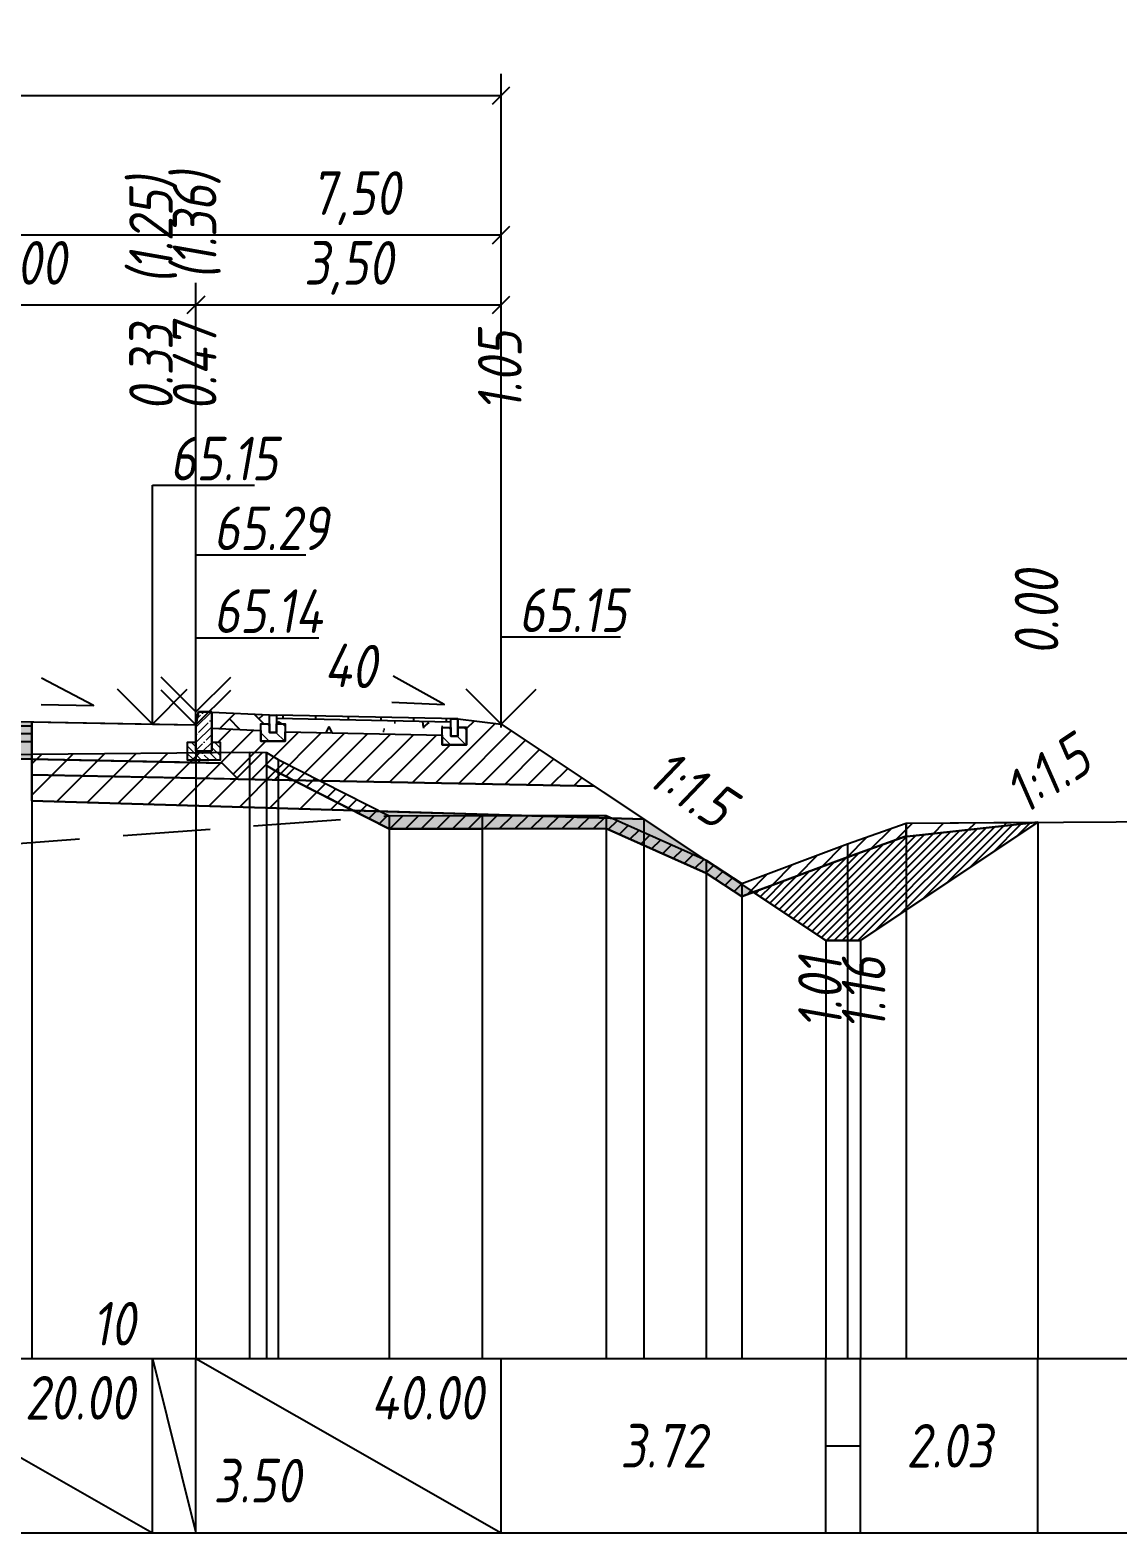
# Model space of a CAD drawing. Extents: x -717 to 1451, y -133302 to 233.
# Drawn here: x 224.5 to 286.9, y -131673 to -131586.8 of the extents above; entities that cross this region are included whole.
import ezdxf
from ezdxf.enums import TextEntityAlignment as Align

# ---------------------------------------------------------------- set-up
doc = ezdxf.new("R2010")
doc.units = 0
doc.linetypes.add('штриховая', pattern=[0.75, 0.5, -0.25])
for name, color, linetype in [('Интерполированный поперечник', 2, 'Continuous'), ('КОД_399', 252, 'Continuous'), ('Код_514', 1, 'Continuous'), ('Контур_0', 7, 'Continuous'), ('Контур_2660', 7, 'Continuous'), ('Контур_2665', 7, 'Continuous'), ('Контур_400', 7, 'Continuous'), ('Контур_508', 7, 'Continuous'), ('Контур_512', 7, 'Continuous'), ('Контур_513', 7, 'Continuous'), ('Красный поперечник', 1, 'Continuous'), ('Объём_2501', 7, 'Continuous'), ('Объём_2650', 7, 'Continuous'), ('Объём_2660', 7, 'Continuous'), ('Объём_2661', 7, 'Continuous'), ('Объём_2663', 7, 'Continuous'), ('Объём_2664', 7, 'Continuous'), ('Объём_2665', 7, 'Continuous'), ('Объём_2666', 7, 'Continuous'), ('Объём_2753', 7, 'Continuous'), ('Откосы', 7, 'Continuous'), ('Отметки покрытия', 7, 'Continuous'), ('Рабочие отметки', 7, 'Continuous'), ('Рабочие отметки доп.', 7, 'Continuous'), ('Слои выравнивания', 7, 'Continuous'), ('Таблица', 7, 'Continuous'), ('Уклоны проезжей части', 7, 'Continuous'), ('Черный поперечник', 3, 'Continuous')]:
    doc.layers.add(name, color=color, linetype=linetype)
for name, color, linetype, true_color in [('Контур_2540', 2, 'Continuous', 0xffff00), ('Контур_2562', 3, 'Continuous', 0x00ff00), ('Контур_2570', 7, 'Continuous', 0x80ff00), ('Контур_2725', 7, 'Continuous', 0x323232), ('Контур_2736', 4, 'Continuous', 0x00ffff), ('Контур_2737', 4, 'Continuous', 0x00ffff), ('Контур_2738', 4, 'Continuous', 0x00ffff), ('Контур_2739', 4, 'Continuous', 0x00ffff), ('Контур_2741', 4, 'Continuous', 0x00ffff), ('Контур_2742', 4, 'Continuous', 0x00ffff), ('Контур_2743', 4, 'Continuous', 0x00ffff), ('Контур_2744', 7, 'Continuous', 0xa4ffff), ('Контур_2745', 7, 'Continuous', 0xa4ffff), ('Контур_2747', 4, 'Continuous', 0x00ffff), ('Контур_2748', 4, 'Continuous', 0x00ffff), ('Контур_2749', 4, 'Continuous', 0x00ffff), ('Контур_2750', 4, 'Continuous', 0x00ffff), ('Контур_2751', 4, 'Continuous', 0x00ffff), ('Контур_2752', 4, 'Continuous', 0x00ffff), ('Контур_2760', 7, 'Continuous', 0x323232), ('Контур_2761', 7, 'Continuous', 0x323232), ('Контур_2762', 7, 'Continuous', 0x323232), ('Контур_2763', 7, 'Continuous', 0x323232), ('Контур_402', 7, 'Continuous', 0xff6464), ('Контур_703', 4, 'Continuous', 0x00ffff), ('Контур_705', 4, 'Continuous', 0x00ffff), ('Контур_707', 4, 'Continuous', 0x00ffff), ('Контур_720', 131, 'Continuous', 0xaaffff), ('Объём_2500', 7, 'Continuous', 0xc0c0c0), ('Объём_2520', 7, 'Continuous', 0x80ffff), ('Объём_2540', 2, 'Continuous', 0xffff00), ('Объём_2562', 3, 'Continuous', 0x00ff00), ('Объём_2563', 7, 'Continuous', 0xff8000), ('Объём_2570', 7, 'Continuous', 0x80ff00), ('Объём_2600', 7, 'Continuous', 0x808000), ('Объём_2620', 2, 'Continuous', 0xffff00), ('Объём_2746', 2, 'Continuous', 0xffff00)]:
    doc.layers.add(name, color=color, linetype=linetype, true_color=true_color)
doc.styles.get("Standard").update_dxf_attribs({"font": 'txt', "height": 2.5})
doc.styles.add('М', font='romand.shx', dxfattribs={"width": 0.8, "oblique": 10, "height": 2.5})
doc.dimstyles.new('ISO-25', dxfattribs={"dimtxt": 2.5, "dimasz": 2.5, "dimexe": 1.25, "dimexo": 0.625, "dimtad": 1, "dimtxsty": 'Standard', "dimcen": 2.5, "dimadec": 0, "dimazin": 0, "dimtfac": 1, "dimtmove": 0, "dimatfit": 3, "dimfxl": 1, "dimarcsym": 0})

# ---------------------------------------------------------------- blocks, each defined once
blk = doc.blocks.new('_Oblique')
at = {"color": 0, "linetype": 'ByBlock', "lineweight": -2}
blk.add_line((-0.5, -0.5), (0.5, 0.5), dxfattribs=at)
blk = doc.blocks.new('*D4085')
at = {"color": 0, "lineweight": -2, "transparency": 16777216}
for p, q in [((234.016, -131626.107), (234.016, -131601.322)), ((251.516, -131626.057), (251.516, -131601.322)), ((234.016, -131602.572), (251.516, -131602.572))]:
    blk.add_line(p, q, dxfattribs=at)
at = {"layer": 'Defpoints', "color": 0, "transparency": 16777216}
for p in [(251.516, -131602.572), (234.016, -131626.732), (251.516, -131626.682)]:
    blk.add_point(p, dxfattribs=at)
at = {"color": 0, "lineweight": -2, "transparency": 16777216, "rotation": 180}
blk.add_blockref('_Oblique', (234.016, -131602.572), dxfattribs=at)
at = {"color": 0, "lineweight": -2, "transparency": 16777216}
blk.add_blockref('_Oblique', (251.516, -131602.572), dxfattribs=at)
at = {"color": 0, "transparency": 16777216, "insert": (242.766, -131600.459), "char_height": 2.5, "width": 9.58333, "attachment_point": 5, "style": 'М'}
blk.add_mtext('3,50', dxfattribs=at)
blk = doc.blocks.new('*D4087')
at = {"color": 0, "lineweight": -2, "transparency": 16777216}
for p, q in [((214.016, -131625.707), (214.016, -131601.322)), ((234.016, -131626.107), (234.016, -131601.322)), ((214.016, -131602.572), (234.016, -131602.572))]:
    blk.add_line(p, q, dxfattribs=at)
at = {"layer": 'Defpoints', "color": 0, "transparency": 16777216}
for p in [(234.016, -131602.572), (214.016, -131626.332), (234.016, -131626.732)]:
    blk.add_point(p, dxfattribs=at)
at = {"color": 0, "lineweight": -2, "transparency": 16777216, "rotation": 180}
blk.add_blockref('_Oblique', (214.016, -131602.572), dxfattribs=at)
at = {"color": 0, "lineweight": -2, "transparency": 16777216}
blk.add_blockref('_Oblique', (234.016, -131602.572), dxfattribs=at)
at = {"color": 0, "transparency": 16777216, "insert": (224.016, -131600.459), "char_height": 2.5, "width": 9.16667, "attachment_point": 5, "style": 'М'}
blk.add_mtext('4,00', dxfattribs=at)
blk = doc.blocks.new('*D4090')
at = {"color": 0, "lineweight": -2, "transparency": 16777216}
for p, q in [((214.016, -131625.707), (214.016, -131597.322)), ((251.516, -131626.807), (251.516, -131597.322)), ((251.516, -131598.572), (214.016, -131598.572))]:
    blk.add_line(p, q, dxfattribs=at)
at = {"layer": 'Defpoints', "color": 0, "transparency": 16777216}
for p in [(214.016, -131598.572), (214.016, -131626.332), (251.516, -131627.432)]:
    blk.add_point(p, dxfattribs=at)
at = {"color": 0, "lineweight": -2, "transparency": 16777216, "rotation": 180}
blk.add_blockref('_Oblique', (214.016, -131598.572), dxfattribs=at)
at = {"color": 0, "lineweight": -2, "transparency": 16777216}
blk.add_blockref('_Oblique', (251.516, -131598.572), dxfattribs=at)
at = {"color": 0, "transparency": 16777216, "insert": (243.179, -131596.459), "char_height": 2.5, "width": 9.58333, "attachment_point": 5, "style": 'М'}
blk.add_mtext('7,50', dxfattribs=at)
blk = doc.blocks.new('*D4092')
at = {"color": 0, "lineweight": -2, "transparency": 16777216}
for p, q in [((128.511, -131626.037), (128.511, -131589.322)), ((251.516, -131626.807), (251.516, -131589.322)), ((128.511, -131590.572), (251.516, -131590.572))]:
    blk.add_line(p, q, dxfattribs=at)
at = {"layer": 'Defpoints', "color": 0, "transparency": 16777216}
for p in [(251.516, -131590.572), (128.511, -131626.662), (251.516, -131627.432)]:
    blk.add_point(p, dxfattribs=at)
at = {"color": 0, "lineweight": -2, "transparency": 16777216, "rotation": 180}
blk.add_blockref('_Oblique', (128.511, -131590.572), dxfattribs=at)
at = {"color": 0, "lineweight": -2, "transparency": 16777216}
blk.add_blockref('_Oblique', (251.516, -131590.572), dxfattribs=at)
at = {"color": 0, "transparency": 16777216, "insert": (190.014, -131588.459), "char_height": 2.5, "width": 12.08333, "attachment_point": 5, "style": 'М'}
blk.add_mtext('24,60', dxfattribs=at)
blk = doc.blocks.new('БР100.30.18')
at = {"linetype": 'Continuous', "lineweight": 13}
h = blk.add_hatch(dxfattribs=at)
h.set_pattern_fill('ANSI35', scale=5)
h.set_pattern_definition([(45, (-1504.996, -4799.2297), (-0.88388348, 0.88388348), []), (45, (-1504.1121, -4799.2297), (-0.88388348, 0.88388348), [1.5625, -0.3125, 0, -0.3125])])
h.paths.add_polyline_path([(0.3, 3.47), (1.8, 3.47), (1.8, -1.03), (0, -1.03), (0, 1.97)])
h = blk.add_hatch(dxfattribs=at)
h.set_pattern_fill('ANSI35', scale=5, angle=90)
h.set_pattern_definition([(135, (-1504.996, -4800.7297), (-0.88388348, -0.88388348), []), (135, (-1504.996, -4799.8458), (-0.88388348, -0.88388348), [1.5625, -0.3125, 0, -0.3125])])
h.paths.add_polyline_path([(-1, -0.03), (0, -0.03), (0, -1.03), (1.8, -1.03), (1.8, -0.03), (2.8, -0.03), (2.8, -2.03), (-1, -2.03)])
at = {"color": 7, "lineweight": 30}
blk.add_lwpolyline([(1.8, -1.03), (0, -1.03), (0, 1.97), (0.3, 3.47), (1.8, 3.47)], close=True, dxfattribs=at)
at = {"linetype": 'Continuous'}
blk.add_lwpolyline([(0, -0.03), (-1, -0.03), (-1, -2.03), (2.8, -2.03), (2.8, -0.03), (1.8, -0.03)], dxfattribs=at)

msp = doc.modelspace()

# ---------------------------------------------------------------- hatches: boundary and pattern name
at = {"linetype": 'Continuous'}
h = msp.add_hatch(dxfattribs=at)
h.set_pattern_fill('AR-HBONE', color=253, scale=0.3)
h.set_pattern_definition([(45, (-61.0553, -137431.9534), (0, 1.69705627), [3.6, -1.2]), (135, (-60.2068, -137431.1049), (1e-16, 1.69705627), [3.6, -1.2])])
h.paths.add_polyline_path([(238.638, -131626.104), (238.638, -131627.104), (238.638, -131627.104)])
h.paths.add_polyline_path([(234.917, -131625.955), (238.238, -131626.104), (238.238, -131626.604), (237.738, -131626.604), (237.738, -131626.982), (234.916, -131626.856)])
at = {"linetype": 'Continuous', "lineweight": 13}
h = msp.add_hatch(dxfattribs=at)
h.set_pattern_fill('ANSI35', scale=5, angle=90)
h.set_pattern_definition([(135, (-1629.446, -65898.4759), (-0.883883476, -0.883883476), []), (135, (-1629.446, -65897.592), (-0.883883476, -0.883883476), [1.5625, -0.3125, 0, -0.3125])])
h.paths.add_polyline_path([(237.738, -131626.604), (238.237, -131626.604), (238.238, -131627.104), (238.638, -131627.104), (238.638, -131626.604), (239.138, -131626.604), (239.138, -131627.604), (237.738, -131627.604)])
at = {"linetype": 'Continuous'}
h = msp.add_hatch(dxfattribs=at)
h.set_pattern_fill('ANSI31', color=256, scale=15, angle=45, style=0)
h.set_pattern_definition([(90, (-1673.4915, -136579.735), (-1.875, 3e-16), [])])
h.paths.add_polyline_path([(248.633, -131626.31), (238.638, -131626.104), (238.638, -131626.304), (248.633, -131626.502)])
at = {"linetype": 'Continuous', "lineweight": 13}
h = msp.add_hatch(dxfattribs=at)
h.set_pattern_fill('ANSI35', scale=5, angle=90)
h.set_pattern_definition([(135, (-1619.0505, -65898.682), (-0.883883476, -0.883883476), []), (135, (-1619.0505, -65897.7981), (-0.883883476, -0.883883476), [1.5625, -0.3125, 0, -0.3125])])
h.paths.add_polyline_path([(248.133, -131626.81), (248.633, -131626.81), (248.633, -131627.31), (249.033, -131627.31), (249.033, -131626.81), (249.533, -131626.81), (249.533, -131627.81), (248.133, -131627.81)])
at = {"layer": 'КОД_399'}
h = msp.add_hatch(dxfattribs=at)
h.set_pattern_fill('AR-CONC', scale=0.7, angle=45, style=0)
h.set_pattern_definition([(95, (-1673.5735, -136579.824), (3.860864, 3.2396496), [0.525, -5.775]), (40, (-1673.5735, -136579.824), (-4.409945, 3.036377), [0.42, -4.62]), (145.45144, (-1673.2517, -136579.554), (-0.549081, 6.2760265), [0.4461813, -4.907995]), (91.1842, (-1674.5634, -136578.834), (6.101854, 4.4632964), [0.7875, -8.6625]), (141.63564, (-1674.055, -136578.462), (-0.1953, 9.447982), [0.669272, -7.361996]), (36.18416, (-1674.5634, -136578.834), (-0.1953, 9.447982), [0.63, -6.93]), (66, (-1673.821, -136578.5867), (4.947401, 0.9616773), [0.525, -5.775]), (11, (-1673.821, -136578.5867), (-2.38496, 4.793659), [0.42, -4.62]), (116.45144, (-1673.4087, -136578.5066), (2.562441, 5.7553363), [0.4461813, -4.907995]), (82.5, (-1673.5735, -136579.8242), (-1.5875523, 1.7079287), [0, -4.564, 0, -4.69, 0, -4.6375]), (52.5, (-1673.5735, -136579.8242), (-0.6501106, 3.2543661), [0, -2.674, 0, -4.459, 0, -1.7675]), (12.5, (-1674.6773, -136580.928), (2.7539272, 2.5306453), [0, -1.75, 0, -5.46, 0, -7.245]), (2.5, (-1675.1722, -136581.423), (2.3911299, 3.3821186), [0, -2.275, 0, -3.626, 0, -5.145])])
h.paths.add_polyline_path([(248.133, -131626.81), (248.633, -131626.81), (248.633, -131626.502), (238.638, -131626.304), (238.638, -131626.604), (239.138, -131626.604), (239.138, -131627.064), (248.133, -131627.242)])
at = {"layer": 'Объём_2563'}
h = msp.add_hatch(dxfattribs=at)
h.set_pattern_fill('ANSI31', color=256, scale=0.3)
h.paths.add_polyline_path([(128.511, -131626.599), (133.002, -131626.42), (133.002, -131627.147), (135.511, -131627.147), (135.511, -131628.469), (134.011, -131628.499), (133.093, -131629.418), (124.011, -131629.599)])
h.paths.add_polyline_path([(236.435, -131629.768), (235.516, -131628.849), (234.016, -131628.819), (234.017, -131628.669), (235.415, -131628.67), (235.416, -131627.67), (234.916, -131627.67), (234.916, -131626.856), (237.738, -131626.982), (237.738, -131627.604), (239.138, -131627.604), (239.138, -131627.064), (248.133, -131627.243), (248.133, -131627.81), (249.533, -131627.81), (249.533, -131626.81), (249.033, -131626.81), (249.033, -131626.31), (251.516, -131626.619), (256.852, -131630.176)])
at = {"layer": 'Объём_2570'}
h = msp.add_hatch(dxfattribs=at)
h.set_pattern_fill('ANSI31', color=256, scale=0.2)
h.paths.add_polyline_path([(135.344, -131630.632), (134.642, -131630.756), (133.014, -131631.548), (117.163, -131639.023), (105, -131641.614), (105, -131640.864), (117.163, -131638.273), (133.014, -131630.798), (134.642, -131630.006), (135.344, -131629.882)])
h.paths.add_polyline_path([(274.732, -131633.051), (271.366, -131634.24), (265.308, -131636.501), (263.275, -131635.173), (257.527, -131632.611), (250.419, -131632.614), (245.088, -131632.629), (238.721, -131629.389), (238.068, -131628.99), (238.068, -131628.24), (238.721, -131628.639), (245.088, -131631.879), (250.419, -131631.864), (257.527, -131631.861), (263.275, -131634.423), (265.308, -131635.751), (271.366, -131633.49), (274.732, -131632.301)])
at = {"layer": 'Объём_2600'}
h = msp.add_hatch(dxfattribs=at)
h.set_pattern_fill('ANSI31', color=6, scale=0.4)
h.paths.add_polyline_path([(135.402, -131629.873), (146.646, -131629.399), (146.955, -131629.404), (146.955, -131630.431), (134.544, -131630.803), (134.642, -131630.756), (135.344, -131630.632), (135.344, -131629.882)])
h.paths.add_polyline_path([(224.607, -131631.017), (224.607, -131628.346), (237.084, -131628.22), (238.068, -131628.24), (238.068, -131628.99), (238.721, -131629.389), (243.005, -131631.569)])
h.paths.add_polyline_path([(282.29, -131632.249), (274.621, -131633.09), (274.732, -131633.051), (274.732, -131632.301)])
h = msp.add_hatch(dxfattribs=at)
h.set_pattern_fill('HONEY', color=5, scale=0.3)
h.paths.add_polyline_path([(121.624, -131631.191), (134.544, -131630.803), (133.014, -131631.548), (117.163, -131639.023), (106.454, -131641.304)])
h.paths.add_polyline_path([(265.308, -131636.501), (263.275, -131635.173), (257.527, -131632.611), (250.419, -131632.614), (245.088, -131632.629), (243.005, -131631.569), (259.692, -131632.069), (265.969, -131636.254)])
at = {"layer": 'Объём_2620'}
h = msp.add_hatch(dxfattribs=at)
h.set_pattern_fill('ANSI31', color=2, scale=0.1)
h.paths.add_polyline_path([(265.969, -131636.254), (270.125, -131639.025), (272.125, -131639.025), (282.29, -131632.249), (274.732, -131633.078), (274.621, -131633.09)])
at = {"layer": 'Слои выравнивания'}
for color, points in [(2, [(216.185, -131626.313), (222.344, -131626.436), (224.607, -131626.481), (224.607, -131626.731), (222.344, -131626.686), (216.185, -131626.563)]), (3, [(216.185, -131626.563), (222.344, -131626.686), (224.607, -131626.731), (224.607, -131627.181), (222.344, -131627.136), (216.185, -131627.013)]), (4, [(216.185, -131627.013), (222.344, -131627.136), (224.607, -131627.181), (224.607, -131627.631), (222.344, -131627.586), (216.185, -131627.463)]), (5, [(216.185, -131627.463), (222.344, -131627.586), (224.607, -131627.631), (224.607, -131628.631), (222.344, -131628.586), (216.185, -131628.463)])]:
    msp.add_hatch(color=color, dxfattribs=at).paths.add_polyline_path(points)

# ---------------------------------------------------------------- linework, layer by layer
for points in [[(238.238, -131626.104), (234.917, -131625.955), (234.916, -131626.856), (237.738, -131626.982), (237.738, -131626.604), (238.238, -131626.604), (238.238, -131626.104)], [(238.638, -131626.604), (239.138, -131626.604), (239.138, -131627.604), (237.738, -131627.604), (237.738, -131626.604), (238.238, -131626.604), (238.238, -131627.104), (238.638, -131627.104), (238.638, -131626.604)], [(238.238, -131626.104), (238.638, -131626.104), (238.638, -131627.104), (238.238, -131627.104), (238.238, -131626.104)], [(249.033, -131626.31), (238.638, -131626.104)], [(248.633, -131626.502), (238.638, -131626.304)], [(248.633, -131626.31), (249.033, -131626.31), (249.033, -131627.31), (248.633, -131627.31), (248.633, -131626.31)], [(239.138, -131627.064), (248.133, -131627.243)], [(249.033, -131626.81), (249.533, -131626.81), (249.533, -131627.81), (248.133, -131627.81), (248.133, -131626.81), (248.633, -131626.81), (248.633, -131627.31), (249.033, -131627.31), (249.033, -131626.81)]]:
    msp.add_lwpolyline(points)
at = {"color": 2}
msp.add_lwpolyline([(265.969, -131636.254), (270.125, -131639.025), (272.125, -131639.025), (282.29, -131632.249), (274.732, -131633.078), (274.621, -131633.09), (265.969, -131636.254)], dxfattribs=at)
at = {"layer": 'Интерполированный поперечник', "linetype": 'штриховая', "ltscale": 10, "flags": 128}
msp.add_lwpolyline([(95.206, -131643), (245.088, -131631.879)], dxfattribs=at)
at = {"layer": 'Код_514'}
for p, q in [((214.016, -131663), (231.516, -131673)), ((231.516, -131673), (231.516, -131663)), ((231.516, -131663), (234.016, -131673)), ((234.016, -131673), (234.016, -131663)), ((234.016, -131673), (234.016, -131663)), ((234.016, -131663), (251.516, -131673)), ((251.516, -131673), (251.516, -131663)), ((270.125, -131673), (270.125, -131663)), ((272.125, -131673), (272.125, -131663)), ((282.29, -131673), (282.29, -131663)), ((270.125, -131668), (272.125, -131668))]:
    msp.add_line(p, q, dxfattribs=at)
at = {"layer": 'Контур_0', "flags": 128}
for points in [[(224.607, -131626.481), (234.016, -131626.669), (234.016, -131628.819), (224.607, -131628.631), (224.607, -131626.481), (224.607, -131626.481)], [(251.516, -131626.619), (263.116, -131634.352), (263.116, -131634.352), (263.116, -131634.352), (263.116, -131634.352), (263.116, -131634.352), (263.116, -131634.352), (263.116, -131634.352), (263.116, -131634.352), (263.116, -131634.352), (263.116, -131634.352), (263.116, -131634.352), (263.116, -131634.352), (263.116, -131634.352), (263.116, -131634.352), (270.125, -131639.025)], [(251.516, -131626.619), (263.116, -131634.352), (263.116, -131634.352), (263.116, -131634.352), (263.116, -131634.352), (263.116, -131634.352), (263.116, -131634.352), (263.116, -131634.352), (263.116, -131634.352), (263.116, -131634.352), (263.116, -131634.352), (263.116, -131634.352), (263.116, -131634.352), (263.116, -131634.352), (263.116, -131634.352), (270.125, -131639.025), (272.125, -131639.025), (282.29, -131632.249), (282.29, -131632.249), (282.29, -131632.249), (282.29, -131632.249), (282.29, -131632.249), (282.29, -131632.249), (282.29, -131632.249), (282.29, -131632.249), (282.29, -131632.249), (282.29, -131632.249), (282.29, -131632.249), (282.29, -131632.249), (282.29, -131632.249)]]:
    msp.add_lwpolyline(points, dxfattribs=at)
at = {"layer": 'Контур_0', "color": 250, "flags": 128}
for points in [[(234.016, -131629.719), (224.607, -131629.531), (224.607, -131628.631), (235.516, -131628.849), (236.435, -131629.768), (234.016, -131629.719), (234.016, -131629.719)], [(234.016, -131628.819), (235.516, -131628.849), (236.435, -131629.768), (256.852, -131630.176)]]:
    msp.add_lwpolyline(points, dxfattribs=at)
at = {"layer": 'Контур_2540', "flags": 128}
msp.add_lwpolyline([(224.607, -131629.531), (256.852, -131630.176), (259.692, -131632.069), (224.607, -131631.017), (224.607, -131629.531), (224.607, -131629.531)], dxfattribs=at)
at = {"layer": 'Контур_2562', "flags": 128}
msp.add_lwpolyline([(251.516, -131626.619), (251.516, -131626.619), (251.516, -131626.619), (251.516, -131626.619), (251.516, -131626.619)], dxfattribs=at)
at = {"layer": 'Контур_2570', "flags": 128}
msp.add_lwpolyline([(222.344, -131628.39), (224.607, -131628.346), (237.084, -131628.22), (238.068, -131628.24), (238.068, -131628.99), (238.721, -131629.389), (245.088, -131632.629), (245.088, -131632.629), (250.419, -131632.614), (257.527, -131632.611), (263.275, -131635.173), (265.308, -131636.501), (265.308, -131636.501), (271.366, -131634.24), (274.732, -131633.051), (274.732, -131632.301), (289.786, -131632.197)], dxfattribs=at)
at = {"layer": 'Контур_2660', "flags": 128}
msp.add_lwpolyline([(224.607, -131631.017), (259.692, -131632.069)], dxfattribs=at)
at = {"layer": 'Контур_2665', "flags": 128}
msp.add_lwpolyline([(251.516, -131626.619), (251.516, -131626.619)], dxfattribs=at)
at = {"layer": 'Контур_2725', "flags": 128}
msp.add_lwpolyline([(146.955, -131629.404), (148.483, -131629.368), (155.511, -131629.266), (176.014, -131628.968), (187.39, -131628.803), (196.516, -131628.695), (213.043, -131628.5), (214.016, -131628.519), (214.614, -131628.531), (214.614, -131628.481), (216.185, -131628.513), (216.185, -131628.463), (222.344, -131628.586), (224.607, -131628.631)], dxfattribs=at)
at = {"layer": 'Контур_2736', "flags": 128}
for points in [[(251.516, -131626.619), (263.116, -131634.352)], [(263.116, -131634.352), (270.125, -131639.025)]]:
    msp.add_lwpolyline(points, dxfattribs=at)
at = {"layer": 'Контур_2737', "flags": 128}
msp.add_lwpolyline([(263.116, -131634.352), (263.116, -131634.352)], dxfattribs=at)
at = {"layer": 'Контур_2738', "flags": 128}
msp.add_lwpolyline([(263.116, -131634.352), (263.116, -131634.352)], dxfattribs=at)
at = {"layer": 'Контур_2739', "flags": 128}
msp.add_lwpolyline([(263.116, -131634.352), (263.116, -131634.352)], dxfattribs=at)
at = {"layer": 'Контур_2741', "flags": 128}
msp.add_lwpolyline([(282.29, -131632.249), (282.29, -131632.249)], dxfattribs=at)
at = {"layer": 'Контур_2742', "flags": 128}
msp.add_lwpolyline([(282.29, -131632.249), (282.29, -131632.249)], dxfattribs=at)
at = {"layer": 'Контур_2743', "flags": 128}
msp.add_lwpolyline([(282.29, -131632.249), (282.29, -131632.249)], dxfattribs=at)
at = {"layer": 'Контур_2744', "flags": 128}
msp.add_lwpolyline([(282.29, -131632.249), (282.29, -131632.249)], dxfattribs=at)
msp.add_lwpolyline([(282.29, -131632.249), (282.29, -131632.249)], dxfattribs=at)
msp.add_lwpolyline([(282.29, -131632.249), (282.29, -131632.249)], dxfattribs=at)
msp.add_lwpolyline([(282.29, -131632.249), (282.29, -131632.249)], dxfattribs=at)
msp.add_lwpolyline([(282.29, -131632.249), (282.29, -131632.249)], dxfattribs=at)
msp.add_lwpolyline([(282.29, -131632.249), (282.29, -131632.249)], dxfattribs=at)
at = {"layer": 'Контур_2745', "flags": 128}
msp.add_lwpolyline([(263.116, -131634.352), (263.116, -131634.352)], dxfattribs=at)
msp.add_lwpolyline([(263.116, -131634.352), (263.116, -131634.352)], dxfattribs=at)
msp.add_lwpolyline([(263.116, -131634.352), (263.116, -131634.352)], dxfattribs=at)
msp.add_lwpolyline([(263.116, -131634.352), (263.116, -131634.352)], dxfattribs=at)
msp.add_lwpolyline([(263.116, -131634.352), (263.116, -131634.352)], dxfattribs=at)
msp.add_lwpolyline([(263.116, -131634.352), (263.116, -131634.352)], dxfattribs=at)
at = {"layer": 'Контур_2747', "flags": 128}
msp.add_lwpolyline([(263.116, -131634.352), (263.116, -131634.352)], dxfattribs=at)
at = {"layer": 'Контур_2748', "flags": 128}
msp.add_lwpolyline([(263.116, -131634.352), (263.116, -131634.352)], dxfattribs=at)
at = {"layer": 'Контур_2749', "flags": 128}
msp.add_lwpolyline([(263.116, -131634.352), (263.116, -131634.352)], dxfattribs=at)
at = {"layer": 'Контур_2750', "flags": 128}
msp.add_lwpolyline([(282.29, -131632.249), (282.29, -131632.249)], dxfattribs=at)
at = {"layer": 'Контур_2751', "flags": 128}
msp.add_lwpolyline([(282.29, -131632.249), (282.29, -131632.249)], dxfattribs=at)
at = {"layer": 'Контур_2752', "flags": 128}
msp.add_lwpolyline([(282.29, -131632.249), (282.29, -131632.249)], dxfattribs=at)
at = {"layer": 'Контур_2760', "flags": 128}
msp.add_lwpolyline([(146.955, -131626.09), (148.483, -131626.06), (155.511, -131625.919), (176.014, -131625.509), (187.39, -131625.737), (196.516, -131625.919), (213.043, -131626.25), (214.016, -131626.269), (214.614, -131626.281), (216.185, -131626.313), (222.344, -131626.436), (224.607, -131626.481)], dxfattribs=at)
at = {"layer": 'Контур_2761', "flags": 128}
msp.add_lwpolyline([(146.955, -131626.34), (148.483, -131626.31), (155.511, -131626.169), (176.014, -131625.759), (187.39, -131625.987), (196.516, -131626.169), (213.043, -131626.5), (214.016, -131626.519), (214.614, -131626.531), (216.185, -131626.563), (222.344, -131626.686), (224.607, -131626.731)], dxfattribs=at)
at = {"layer": 'Контур_2762', "flags": 128}
msp.add_lwpolyline([(146.955, -131626.79), (148.483, -131626.76), (155.511, -131626.619), (176.014, -131626.209), (187.39, -131626.437), (196.516, -131626.619), (213.043, -131626.95), (214.016, -131626.969), (214.614, -131626.981), (216.185, -131627.013), (222.344, -131627.136), (224.607, -131627.181)], dxfattribs=at)
at = {"layer": 'Контур_2763', "flags": 128}
msp.add_lwpolyline([(146.955, -131627.24), (148.483, -131627.21), (155.511, -131627.069), (176.014, -131626.659), (187.39, -131626.887), (196.516, -131627.069), (213.043, -131627.4), (214.016, -131627.419), (214.614, -131627.431), (216.185, -131627.463), (222.344, -131627.586), (224.607, -131627.631)], dxfattribs=at)
at = {"layer": 'Контур_400', "flags": 128}
msp.add_lwpolyline([(176.014, -131625.509), (196.516, -131625.919), (214.016, -131626.269), (214.016, -131626.269), (214.016, -131626.269), (214.016, -131626.269), (231.516, -131626.619), (231.516, -131626.619), (234.016, -131626.669)], dxfattribs=at)
at = {"layer": 'Контур_402', "flags": 128}
msp.add_lwpolyline([(121.624, -131631.191), (146.955, -131630.431), (146.955, -131629.404), (148.483, -131629.368), (176.014, -131628.968), (187.39, -131628.803), (213.043, -131628.5), (214.614, -131628.531), (214.614, -131628.481), (216.185, -131628.513), (216.185, -131628.463), (224.607, -131628.631), (224.607, -131631.017), (259.692, -131632.069)], dxfattribs=at)
at = {"layer": 'Контур_508', "flags": 128}
msp.add_lwpolyline([(105, -131642.273), (121.624, -131631.191), (146.955, -131630.431), (146.955, -131629.404), (148.483, -131629.368), (176.014, -131628.968), (187.39, -131628.803), (213.043, -131628.5), (214.614, -131628.531), (214.614, -131628.481), (216.185, -131628.513), (216.185, -131628.463), (224.607, -131628.631), (224.607, -131631.017), (259.692, -131632.069), (270.125, -131639.025), (272.125, -131639.025), (282.29, -131632.249)], dxfattribs=at)
at = {"layer": 'Контур_512', "flags": 128}
msp.add_lwpolyline([(224.607, -131631.017), (259.692, -131632.069), (270.125, -131639.025), (272.125, -131639.025), (282.29, -131632.249)], dxfattribs=at)
at = {"layer": 'Контур_513', "flags": 128}
msp.add_lwpolyline([(105, -131642.273), (121.624, -131631.191), (146.955, -131630.431), (146.955, -131629.404), (148.483, -131629.368), (176.014, -131628.968), (187.39, -131628.803), (213.043, -131628.5), (214.614, -131628.531), (214.614, -131628.481), (216.185, -131628.513), (216.185, -131628.463), (224.607, -131628.631), (224.607, -131631.017), (259.692, -131632.069), (270.125, -131639.025), (272.125, -131639.025), (282.29, -131632.249)], dxfattribs=at)
at = {"layer": 'Контур_703', "flags": 128}
msp.add_lwpolyline([(251.516, -131626.619), (263.116, -131634.352)], dxfattribs=at)
at = {"layer": 'Контур_705', "flags": 128}
msp.add_lwpolyline([(263.116, -131634.352), (263.116, -131634.352)], dxfattribs=at)
at = {"layer": 'Контур_707', "flags": 128}
msp.add_lwpolyline([(272.125, -131639.025), (282.29, -131632.249)], dxfattribs=at)
at = {"layer": 'Контур_720', "flags": 128}
msp.add_lwpolyline([(270.125, -131639.025), (272.125, -131639.025)], dxfattribs=at)
at = {"layer": 'Красный поперечник'}
for p, q in [((214.016, -131626.269), (231.516, -131626.619)), ((231.516, -131626.619), (234.016, -131626.669)), ((251.516, -131626.619), (270.125, -131639.025)), ((224.607, -131631.017), (224.607, -131663)), ((259.692, -131632.069), (259.692, -131663)), ((272.125, -131639.025), (282.29, -131632.249)), ((282.29, -131632.249), (282.29, -131663)), ((270.125, -131639.025), (270.125, -131663)), ((270.125, -131639.025), (272.125, -131639.025)), ((272.125, -131639.025), (272.125, -131663))]:
    msp.add_line(p, q, dxfattribs=at)
at = {"layer": 'Объём_2500', "flags": 128}
msp.add_lwpolyline([(224.607, -131626.481), (234.016, -131626.669), (234.016, -131628.819), (224.607, -131628.631), (224.607, -131626.481), (224.607, -131626.481)], dxfattribs=at)
msp.add_lwpolyline([(224.607, -131626.481), (234.016, -131626.669), (234.016, -131628.819), (224.607, -131628.631), (224.607, -131626.481), (224.607, -131626.481)], dxfattribs=at)
at = {"layer": 'Объём_2501', "flags": 128}
for points in [[(176.014, -131625.509), (196.516, -131625.919), (214.016, -131626.269), (214.016, -131626.269), (214.016, -131626.269), (214.016, -131626.269), (231.516, -131626.619), (231.516, -131626.619), (234.016, -131626.669)], [(214.016, -131626.269), (231.516, -131626.619), (231.516, -131626.619), (234.016, -131626.669)]]:
    msp.add_lwpolyline(points, dxfattribs=at)
at = {"layer": 'Объём_2520', "color": 250, "flags": 128}
msp.add_lwpolyline([(234.016, -131629.719), (224.607, -131629.531), (224.607, -131628.631), (235.516, -131628.849), (236.435, -131629.768), (234.016, -131629.719), (234.016, -131629.719)], dxfattribs=at)
msp.add_lwpolyline([(234.016, -131629.719), (224.607, -131629.531), (224.607, -131628.631), (235.516, -131628.849), (236.435, -131629.768), (234.016, -131629.719), (234.016, -131629.719)], dxfattribs=at)
at = {"layer": 'Объём_2540', "flags": 128}
msp.add_lwpolyline([(224.607, -131629.531), (256.852, -131630.176), (259.692, -131632.069), (224.607, -131631.017), (224.607, -131629.531), (224.607, -131629.531)], dxfattribs=at)
msp.add_lwpolyline([(224.607, -131629.531), (256.852, -131630.176), (259.692, -131632.069), (224.607, -131631.017), (224.607, -131629.531), (224.607, -131629.531)], dxfattribs=at)
at = {"layer": 'Объём_2562', "flags": 128}
msp.add_lwpolyline([(251.516, -131626.619), (251.516, -131626.619), (251.516, -131626.619), (251.516, -131626.619), (251.516, -131626.619)], dxfattribs=at)
msp.add_lwpolyline([(251.516, -131626.619), (251.516, -131626.619), (251.516, -131626.619), (251.516, -131626.619), (251.516, -131626.619)], dxfattribs=at)
at = {"layer": 'Объём_2563', "color": 250, "flags": 128}
msp.add_lwpolyline([(236.435, -131629.768), (235.516, -131628.849), (234.016, -131628.819), (234.017, -131628.669), (235.415, -131628.67), (235.416, -131627.67), (234.916, -131627.67), (234.916, -131626.856), (237.738, -131626.982), (237.738, -131627.604), (239.138, -131627.604), (239.138, -131627.064), (248.133, -131627.243), (248.133, -131627.81), (249.533, -131627.81), (249.533, -131626.81), (249.033, -131626.81), (249.033, -131626.31), (251.516, -131626.619), (256.852, -131630.176), (236.435, -131629.768), (236.435, -131629.768)], dxfattribs=at)
at = {"layer": 'Объём_2570', "flags": 128}
msp.add_lwpolyline([(274.732, -131633.051), (271.366, -131634.24), (265.308, -131636.501), (263.275, -131635.173), (257.527, -131632.611), (250.419, -131632.614), (245.088, -131632.629), (238.721, -131629.389), (238.068, -131628.99), (238.068, -131628.24), (238.721, -131628.639), (245.088, -131631.879), (250.419, -131631.864), (257.527, -131631.861), (263.275, -131634.423), (265.308, -131635.751), (271.366, -131633.49), (274.732, -131632.301), (274.732, -131633.051), (274.732, -131633.051)], dxfattribs=at)
msp.add_lwpolyline([(274.732, -131633.051), (271.366, -131634.24), (265.308, -131636.501), (263.275, -131635.173), (257.527, -131632.611), (250.419, -131632.614), (245.088, -131632.629), (238.721, -131629.389), (238.068, -131628.99), (238.068, -131628.24), (238.721, -131628.639), (245.088, -131631.879), (250.419, -131631.864), (257.527, -131631.861), (263.275, -131634.423), (265.308, -131635.751), (271.366, -131633.49), (274.732, -131632.301), (274.732, -131633.051), (274.732, -131633.051)], dxfattribs=at)
at = {"layer": 'Объём_2600', "flags": 128}
msp.add_lwpolyline([(265.308, -131636.501), (263.275, -131635.173), (257.527, -131632.611), (250.419, -131632.614), (245.088, -131632.629), (243.005, -131631.569), (259.692, -131632.069), (265.969, -131636.254), (265.308, -131636.501), (265.308, -131636.501)], dxfattribs=at)
msp.add_lwpolyline([(265.308, -131636.501), (263.275, -131635.173), (257.527, -131632.611), (250.419, -131632.614), (245.088, -131632.629), (243.005, -131631.569), (259.692, -131632.069), (265.969, -131636.254), (265.308, -131636.501), (265.308, -131636.501)], dxfattribs=at)
at = {"layer": 'Объём_2620', "flags": 128}
msp.add_lwpolyline([(272.125, -131639.025), (270.125, -131639.025), (265.969, -131636.254), (271.366, -131634.24), (274.621, -131633.09), (282.29, -131632.249), (272.125, -131639.025), (272.125, -131639.025)], dxfattribs=at)
msp.add_lwpolyline([(272.125, -131639.025), (270.125, -131639.025), (265.969, -131636.254), (271.366, -131634.24), (274.621, -131633.09), (282.29, -131632.249), (272.125, -131639.025), (272.125, -131639.025)], dxfattribs=at)
at = {"layer": 'Объём_2650', "flags": 128}
for points in [[(224.607, -131631.017), (224.607, -131628.346), (237.084, -131628.22), (238.068, -131628.24), (238.068, -131628.99), (238.721, -131629.389), (243.005, -131631.569), (224.607, -131631.017), (224.607, -131631.017)], [(282.29, -131632.249), (274.621, -131633.09), (274.732, -131633.051), (274.732, -131632.301), (282.29, -131632.249), (282.29, -131632.249)]]:
    msp.add_lwpolyline(points, dxfattribs=at)
at = {"layer": 'Объём_2650', "color": 6, "flags": 128}
for points in [[(224.607, -131631.017), (224.607, -131628.346), (237.084, -131628.22), (238.068, -131628.24), (238.068, -131628.99), (238.721, -131629.389), (243.005, -131631.569), (224.607, -131631.017), (224.607, -131631.017)], [(282.29, -131632.249), (274.621, -131633.09), (274.732, -131633.051), (274.732, -131632.301), (282.29, -131632.249), (282.29, -131632.249)]]:
    msp.add_lwpolyline(points, dxfattribs=at)
at = {"layer": 'Объём_2660', "flags": 128}
msp.add_lwpolyline([(224.607, -131631.017), (259.692, -131632.069)], dxfattribs=at)
msp.add_lwpolyline([(224.607, -131631.017), (259.692, -131632.069)], dxfattribs=at)
at = {"layer": 'Объём_2661', "flags": 128}
msp.add_lwpolyline([(251.516, -131626.619), (263.116, -131634.352)], dxfattribs=at)
msp.add_lwpolyline([(251.516, -131626.619), (263.116, -131634.352)], dxfattribs=at)
at = {"layer": 'Объём_2663', "flags": 128}
for points in [[(272.125, -131639.025), (282.29, -131632.249)], [(272.125, -131639.025), (282.29, -131632.249)], [(263.116, -131634.352), (270.125, -131639.025)], [(263.116, -131634.352), (270.125, -131639.025)]]:
    msp.add_lwpolyline(points, dxfattribs=at)
at = {"layer": 'Объём_2664', "flags": 128}
msp.add_lwpolyline([(270.125, -131639.025), (272.125, -131639.025)], dxfattribs=at)
msp.add_lwpolyline([(270.125, -131639.025), (272.125, -131639.025)], dxfattribs=at)
at = {"layer": 'Объём_2665', "flags": 128}
msp.add_lwpolyline([(251.516, -131626.619), (251.516, -131626.619)], dxfattribs=at)
msp.add_lwpolyline([(251.516, -131626.619), (251.516, -131626.619)], dxfattribs=at)
at = {"layer": 'Объём_2666', "flags": 128}
msp.add_lwpolyline([(251.516, -131626.619), (263.116, -131634.352)], dxfattribs=at)
msp.add_lwpolyline([(251.516, -131626.619), (263.116, -131634.352)], dxfattribs=at)
at = {"layer": 'Объём_2746', "flags": 128}
msp.add_lwpolyline([(238.068, -131628.99), (238.721, -131629.389), (243.005, -131631.569), (224.607, -131631.017), (224.607, -131628.346), (237.084, -131628.22), (238.068, -131628.24), (238.068, -131628.99), (238.068, -131628.99)], dxfattribs=at)
msp.add_lwpolyline([(238.068, -131628.99), (238.721, -131629.389), (243.005, -131631.569), (224.607, -131631.017), (224.607, -131628.346), (237.084, -131628.22), (238.068, -131628.24), (238.068, -131628.99), (238.068, -131628.99)], dxfattribs=at)
at = {"layer": 'Объём_2753', "flags": 128}
msp.add_lwpolyline([(224.607, -131626.481), (224.607, -131626.481)], dxfattribs=at)
msp.add_lwpolyline([(224.607, -131626.481), (224.607, -131626.481)], dxfattribs=at)
at = {"layer": 'Откосы', "color": 1, "flags": 128}
for points in [[(225.136, -131625.491), (228.135, -131625.551), (225.166, -131623.992)], [(245.254, -131625.368), (248.252, -131625.488), (245.314, -131623.869)]]:
    msp.add_lwpolyline(points, dxfattribs=at)
at = {"layer": 'Отметки покрытия', "color": 1}
for p, q in [((231.516, -131626.619), (231.516, -131612.919)), ((231.516, -131612.919), (237.366, -131612.919)), ((234.016, -131625.919), (234.016, -131616.919)), ((234.016, -131616.919), (240.316, -131616.919)), ((234.016, -131626.669), (234.016, -131621.669)), ((234.016, -131621.669), (241.066, -131621.669)), ((251.516, -131626.619), (251.516, -131621.619)), ((251.516, -131621.619), (258.366, -131621.619)), ((234.016, -131625.919), (232.016, -131623.919)), ((234.016, -131625.919), (236.016, -131623.919)), ((231.516, -131626.619), (229.516, -131624.619)), ((231.516, -131626.619), (233.516, -131624.619)), ((234.016, -131626.669), (232.016, -131624.669)), ((234.016, -131626.669), (236.016, -131624.669)), ((251.516, -131626.619), (249.516, -131624.619)), ((251.516, -131626.619), (253.516, -131624.619))]:
    msp.add_line(p, q, dxfattribs=at)
at = {"layer": 'Слои выравнивания'}
for p, q in [((224.607, -131626.481), (224.607, -131663)), ((234.016, -131626.669), (234.016, -131663))]:
    msp.add_line(p, q, dxfattribs=at)
at = {"layer": 'Слои выравнивания', "color": 2, "flags": 128}
msp.add_lwpolyline([(216.185, -131626.313), (222.344, -131626.436), (224.607, -131626.481), (224.607, -131626.731), (222.344, -131626.686), (216.185, -131626.563)], close=True, dxfattribs=at)
at = {"layer": 'Слои выравнивания', "color": 3, "flags": 128}
msp.add_lwpolyline([(216.185, -131626.563), (222.344, -131626.686), (224.607, -131626.731), (224.607, -131627.181), (222.344, -131627.136), (216.185, -131627.013)], close=True, dxfattribs=at)
at = {"layer": 'Слои выравнивания', "color": 4, "flags": 128}
msp.add_lwpolyline([(216.185, -131627.013), (222.344, -131627.136), (224.607, -131627.181), (224.607, -131627.631), (222.344, -131627.586), (216.185, -131627.463)], close=True, dxfattribs=at)
at = {"layer": 'Слои выравнивания', "color": 5, "flags": 128}
msp.add_lwpolyline([(216.185, -131627.463), (222.344, -131627.586), (224.607, -131627.631), (224.607, -131628.631), (222.344, -131628.586), (216.185, -131628.463)], close=True, dxfattribs=at)
at = {"layer": 'Таблица'}
for p, q in [((80, -131663), (307.29, -131663)), ((80, -131673), (307.29, -131673))]:
    msp.add_line(p, q, dxfattribs=at)
at = {"layer": 'Уклоны проезжей части', "color": 1, "flags": 128}
for points in [[(225.136, -131625.491), (228.135, -131625.551), (225.166, -131623.992)], [(245.254, -131625.368), (248.252, -131625.488), (245.314, -131623.869)]]:
    msp.add_lwpolyline(points, dxfattribs=at)
at = {"layer": 'Черный поперечник', "color": 7}
for p, q in [((224.607, -131628.346), (224.607, -131663)), ((237.084, -131628.22), (237.084, -131663)), ((238.068, -131628.24), (238.068, -131663)), ((238.721, -131628.639), (238.721, -131663)), ((245.088, -131631.879), (245.088, -131663)), ((250.419, -131631.864), (250.419, -131663)), ((257.527, -131631.861), (257.527, -131663)), ((274.732, -131632.301), (274.732, -131663)), ((271.366, -131633.49), (271.366, -131663)), ((263.275, -131634.423), (263.275, -131663)), ((265.308, -131635.751), (265.308, -131663))]:
    msp.add_line(p, q, dxfattribs=at)
at = {"layer": 'Черный поперечник', "flags": 128}
msp.add_lwpolyline([(98.709, -131642.204), (117.163, -131638.273), (133.014, -131630.798), (134.642, -131630.006), (135.344, -131629.882), (135.402, -131629.873), (146.646, -131629.399), (146.955, -131629.404), (148.483, -131629.368), (176.014, -131628.968), (187.39, -131628.803), (222.344, -131628.39), (224.607, -131628.346), (237.084, -131628.22), (238.068, -131628.24), (238.721, -131628.639), (245.088, -131631.879), (250.419, -131631.864), (257.527, -131631.861), (263.275, -131634.423), (265.308, -131635.751), (271.366, -131633.49), (274.732, -131632.301), (289.786, -131632.197)], dxfattribs=at)

# ---------------------------------------------------------------- block references
at = {"lineweight": 18, "xscale": 0.5, "yscale": 0.5, "zscale": 0.5, "rotation": 359.9444632229611}
msp.add_blockref('БР100.30.18', (234.016, -131627.652), dxfattribs=at)

# ---------------------------------------------------------------- texts
at = {"layer": 'Код_514', "style": 'М', "oblique": 10, "width": 0.8}
for s, p in [('20.00', (230.516, -131664)), ('40.00', (250.516, -131664))]:
    msp.add_text(s, height=2.5, dxfattribs=at).set_placement(p, align=Align.TOP_RIGHT)
for s, p in [('3.72', (260.821, -131668)), ('2.03', (277.208, -131668))]:
    msp.add_text(s, height=2.5, dxfattribs=at).set_placement(p, align=Align.MIDDLE_CENTER)
msp.add_text('3.50', height=2.5, dxfattribs=at).set_placement((235.016, -131672), align=Align.BOTTOM_LEFT)
at = {"layer": 'Откосы', "color": 1, "style": 'М', "oblique": 10, "width": 0.8}
for s, rotation, p in [('40', 357.70938, (242.806, -131625.27)), ('1:1.5', 33.69007, (283.97, -131631.13)), ('1:1.5', 326.30994, (261.376, -131631.99))]:
    msp.add_text(s, height=2.5, rotation=rotation, dxfattribs=at).set_placement(p, align=Align.BOTTOM_CENTER)
at = {"layer": 'Отметки покрытия', "color": 1, "style": 'М', "oblique": 10, "width": 0.8}
for s, p in [('65.15', (232.516, -131613.391)), ('65.29', (235.016, -131617.391)), ('65.14', (235.016, -131622.141)), ('65.15', (252.516, -131622.091))]:
    msp.add_text(s, height=2.5, dxfattribs=at).set_placement(p, align=Align.BOTTOM_LEFT)
at = {"layer": 'Рабочие отметки', "color": 1, "style": 'М', "oblique": 10, "width": 0.8}
for s, p in [('0.47', (233.938, -131608.669)), ('0.33', (231.438, -131608.669)), ('1.05', (251.438, -131608.669)), ('0.00', (282.212, -131622.68))]:
    msp.add_text(s, height=2.5, rotation=90, dxfattribs=at).set_placement(p, align=Align.MIDDLE_LEFT)
for s, p in [('1.01', (269.797, -131639.956)), ('1.16', (272.297, -131639.956))]:
    msp.add_text(s, height=2.5, rotation=90, dxfattribs=at).set_placement(p, align=Align.MIDDLE_RIGHT)
at = {"layer": 'Рабочие отметки доп.', "color": 1, "style": 'М', "oblique": 10, "width": 0.8}
for s, p in [('(1.36)', (233.938, -131601.119)), ('(1.25)', (231.438, -131601.369))]:
    msp.add_text(s, height=2.5, rotation=90, dxfattribs=at).set_placement(p, align=Align.MIDDLE_LEFT)
at = {"layer": 'Слои выравнивания', "style": 'М', "oblique": 10, "width": 0.8}
msp.add_text('10', height=2.5, dxfattribs=at).set_placement((229.312, -131663), align=Align.BOTTOM_CENTER)
at = {"layer": 'Уклоны проезжей части', "color": 1, "style": 'М', "oblique": 10, "width": 0.8}
for s, rotation, p in [('40', 357.70938, (242.806, -131625.27)), ('1:1.5', 33.69007, (283.97, -131631.13)), ('1:1.5', 326.30994, (261.376, -131631.99))]:
    msp.add_text(s, height=2.5, rotation=rotation, dxfattribs=at).set_placement(p, align=Align.BOTTOM_CENTER)

# ---------------------------------------------------------------- dimensions: what is measured, and where the dimension line sits
at = {"color": 5}
for base, p1, p2, picture, middle in [((251.516, -131590.572), (128.511, -131626.662), (251.516, -131627.432), '*D4092', (190.014, -131588.459)), ((234.016, -131602.572), (214.016, -131626.332), (234.016, -131626.732), '*D4087', (224.016, -131600.459)), ((251.516, -131602.572), (234.016, -131626.732), (251.516, -131626.682), '*D4085', (242.766, -131600.459))]:
    dim = msp.add_linear_dim(base=base, p1=p1, p2=p2, angle=180, dimstyle='ISO-25', override={"dimasz": 1, "dimlfac": 0.2, "dimzin": 0, "dimtxsty": 'М', "dimblk1": 'Oblique', "dimblk2": 'Oblique', "dimsah": 1}, dxfattribs=at)
    dim.commit()
    dim.dimension.update_dxf_attribs({"geometry": picture, "text_midpoint": middle})
dim = msp.add_linear_dim(base=(214.016, -131598.572), p1=(251.516, -131627.432), p2=(214.016, -131626.332), dimstyle='ISO-25', override={"dimasz": 1, "dimlfac": 0.2, "dimzin": 0, "dimtxsty": 'М', "dimblk1": 'Oblique', "dimblk2": 'Oblique', "dimsah": 1}, dxfattribs=at)
dim.commit()
dim.dimension.update_dxf_attribs({"geometry": '*D4090', "text_midpoint": (243.179, -131598.572), "dimtype": 160})

doc.saveas('drawing.dxf')
